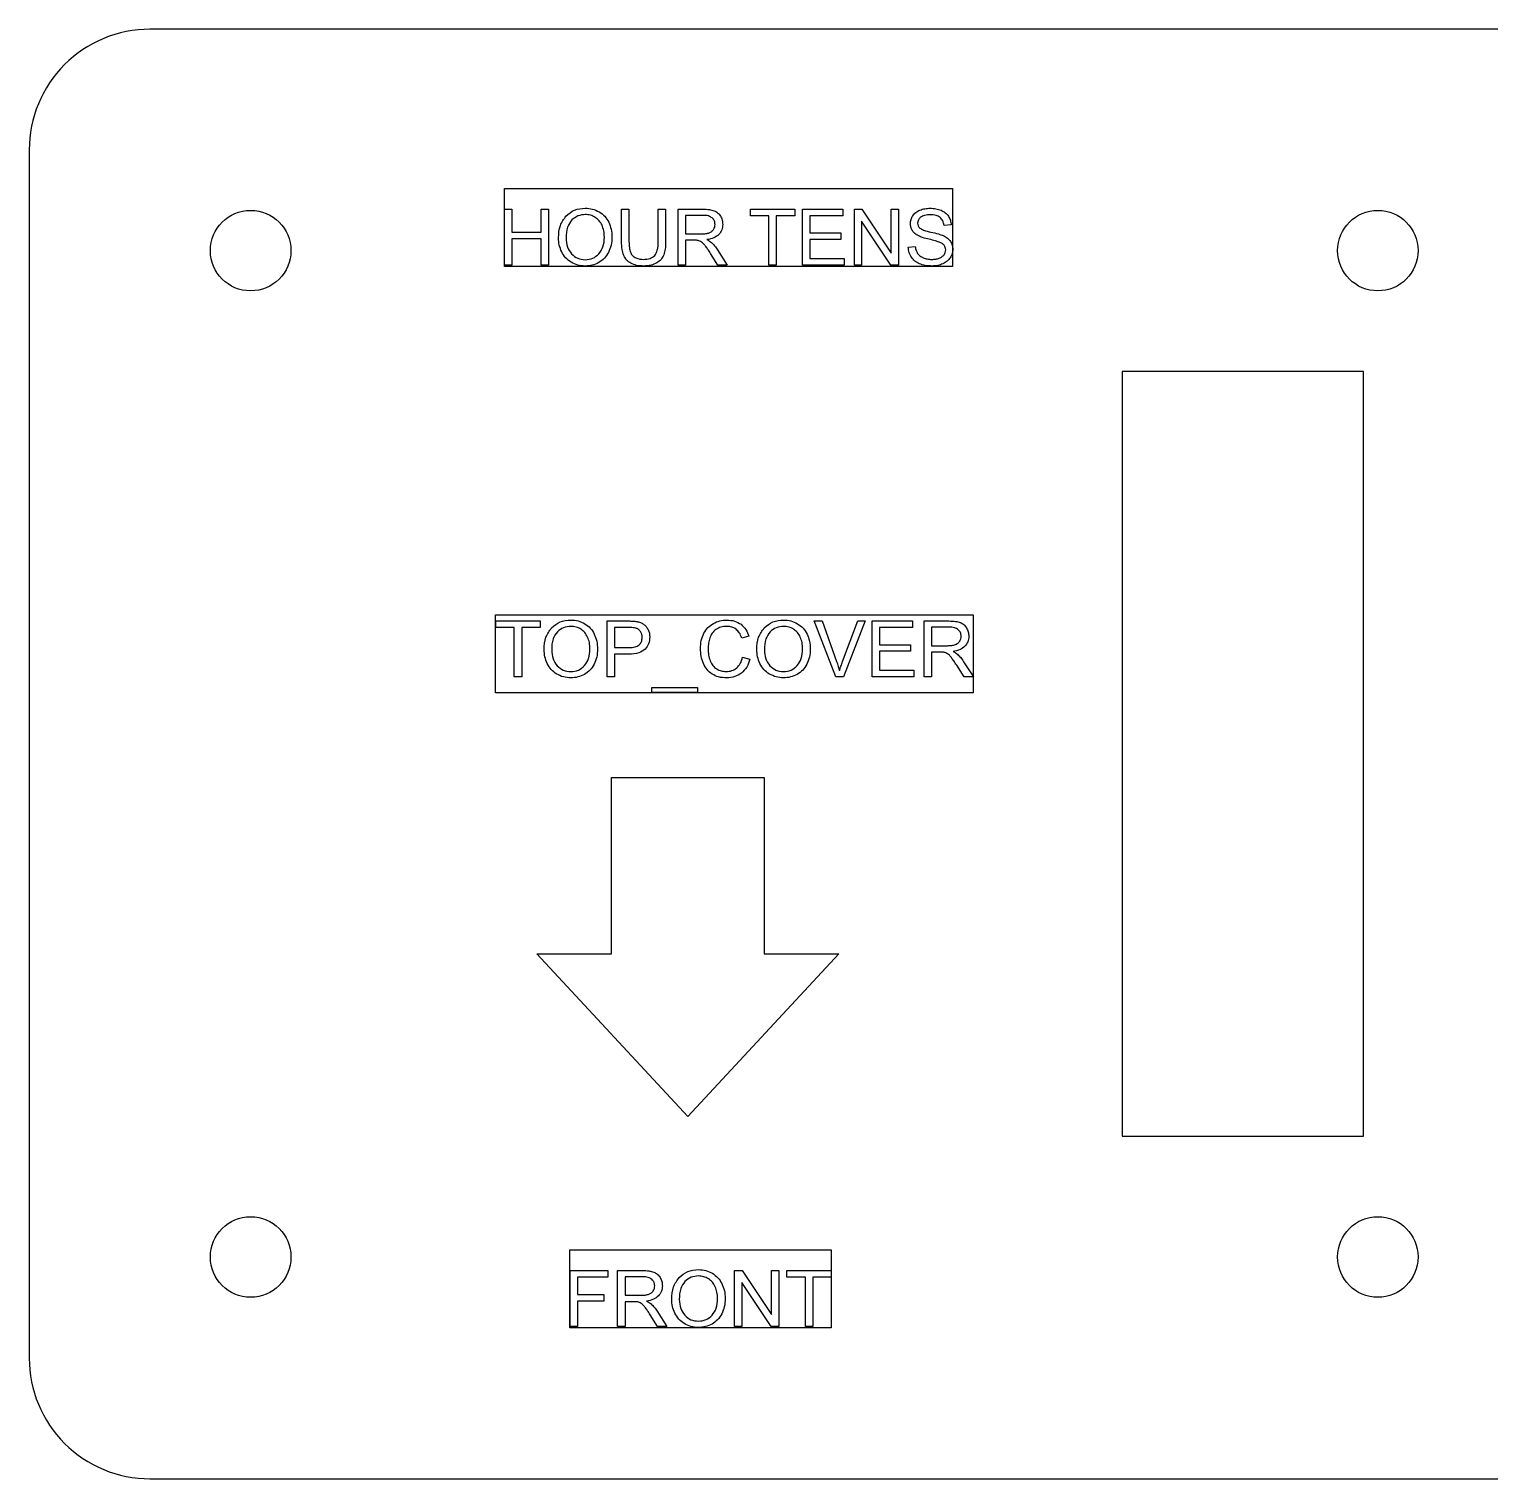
# Model space of a CAD drawing. Header units: millimetres. Extents: x 14 to 304, y 40 to 185.
# Drawn here: x 13.5 to 86.1, y 113.2 to 185.3 of the extents above; entities that cross this region are included whole.
import ezdxf

# ---------------------------------------------------------------- set-up
doc = ezdxf.new("R2010")
doc.units = ezdxf.units.MM
doc.layers.get('0').update_dxf_attribs({"linetype": 'CONTINUOUS'})

msp = doc.modelspace()

# ---------------------------------------------------------------- linework, layer by layer
for p, q in [((37.124, 173.54), (37.124, 176.317)), ((37.124, 176.317), (37.491, 176.317)), ((37.491, 176.317), (37.491, 175.177)), ((38.935, 175.177), (38.935, 176.317)), ((38.935, 176.317), (39.303, 176.317)), ((39.303, 176.317), (39.303, 173.54)), ((42.939, 174.713), (42.939, 176.317)), ((42.939, 176.317), (43.306, 176.317)), ((43.306, 176.317), (43.306, 174.714)), ((44.756, 176.317), (45.124, 176.317)), ((44.756, 174.714), (44.756, 176.317)), ((45.124, 176.317), (45.124, 174.713)), ((45.741, 173.54), (45.741, 176.317)), ((45.741, 176.317), (46.973, 176.317)), ((46.988, 176.01), (46.109, 176.01)), ((46.109, 176.01), (46.109, 175.092)), ((49.338, 175.99), (49.338, 176.317)), ((49.338, 176.317), (51.539, 176.317)), ((50.253, 175.99), (49.338, 175.99)), ((50.253, 173.54), (50.253, 175.99)), ((51.539, 175.99), (50.62, 175.99)), ((50.62, 175.99), (50.62, 173.54)), ((51.539, 176.317), (51.539, 175.99)), ((51.924, 173.54), (51.924, 176.317)), ((51.924, 176.317), (53.933, 176.317)), ((53.933, 175.99), (52.292, 175.99)), ((52.292, 175.99), (52.292, 175.139)), ((53.933, 176.317), (53.933, 175.99)), ((54.501, 173.54), (54.501, 176.317)), ((54.501, 176.317), (54.878, 176.317)), ((56.312, 173.54), (54.853, 175.722)), ((54.853, 175.722), (54.853, 173.54)), ((54.878, 176.317), (56.337, 174.137)), ((56.337, 174.137), (56.337, 176.317)), ((56.337, 176.317), (56.689, 176.317)), ((56.689, 176.317), (56.689, 173.54)), ((37.491, 175.177), (38.935, 175.177)), ((46.109, 175.092), (46.899, 175.092)), ((52.292, 175.139), (53.828, 175.139)), ((53.828, 175.139), (53.828, 174.813)), ((59.31, 175.535), (58.958, 175.508)), ((38.935, 174.849), (37.491, 174.849)), ((37.491, 174.849), (37.491, 173.54)), ((38.935, 173.54), (38.935, 174.849)), ((46.535, 174.773), (46.109, 174.773)), ((46.109, 174.773), (46.109, 173.54)), ((47.706, 174.296), (48.189, 173.54)), ((53.828, 174.813), (52.292, 174.813)), ((52.292, 174.813), (52.292, 173.867)), ((57.182, 174.432), (57.529, 174.462)), ((37.491, 173.54), (37.124, 173.54)), ((39.303, 173.54), (38.935, 173.54)), ((46.109, 173.54), (45.741, 173.54)), ((47.727, 173.54), (47.359, 174.118)), ((48.189, 173.54), (47.727, 173.54)), ((50.62, 173.54), (50.253, 173.54)), ((53.997, 173.54), (51.924, 173.54)), ((52.292, 173.867), (53.997, 173.867)), ((53.997, 173.867), (53.997, 173.54)), ((54.853, 173.54), (54.501, 173.54)), ((56.689, 173.54), (56.312, 173.54)), ((36.691, 155.529), (36.691, 155.857)), ((36.691, 155.857), (38.893, 155.857)), ((37.606, 155.529), (36.691, 155.529)), ((37.606, 153.079), (37.606, 155.529)), ((38.893, 155.529), (37.974, 155.529)), ((37.974, 155.529), (37.974, 153.079)), ((38.893, 155.857), (38.893, 155.529)), ((42.218, 153.079), (42.218, 155.857)), ((42.218, 155.857), (43.266, 155.857)), ((43.296, 155.529), (42.586, 155.529)), ((42.586, 155.529), (42.586, 154.536)), ((53.579, 153.079), (52.503, 155.857)), ((52.503, 155.857), (52.901, 155.857)), ((52.901, 155.857), (53.623, 153.839)), ((53.918, 153.839), (54.669, 155.857)), ((55.044, 155.857), (53.956, 153.079)), ((54.669, 155.857), (55.044, 155.857)), ((55.381, 153.079), (55.381, 155.857)), ((55.381, 155.857), (57.39, 155.857)), ((57.39, 155.529), (55.749, 155.529)), ((55.749, 155.529), (55.749, 154.678)), ((57.39, 155.857), (57.39, 155.529)), ((57.968, 153.079), (57.968, 155.857)), ((57.968, 155.857), (59.199, 155.857)), ((59.214, 155.55), (58.335, 155.55)), ((58.335, 155.55), (58.335, 154.631)), ((49.267, 155.095), (48.905, 155.01)), ((55.749, 154.678), (57.285, 154.678)), ((57.285, 154.678), (57.285, 154.353)), ((58.335, 154.631), (59.125, 154.631)), ((42.586, 154.536), (43.304, 154.536)), ((43.298, 154.209), (42.586, 154.209)), ((42.586, 154.209), (42.586, 153.079)), ((48.946, 154.053), (49.314, 153.96)), ((57.285, 154.353), (55.749, 154.353)), ((55.749, 154.353), (55.749, 153.407)), ((58.761, 154.313), (58.335, 154.313)), ((58.335, 154.313), (58.335, 153.079)), ((59.932, 153.835), (60.416, 153.079)), ((55.749, 153.407), (57.454, 153.407)), ((57.454, 153.407), (57.454, 153.079)), ((59.953, 153.079), (59.586, 153.657)), ((37.974, 153.079), (37.606, 153.079)), ((42.586, 153.079), (42.218, 153.079)), ((44.448, 152.308), (44.448, 152.554)), ((44.448, 152.554), (46.709, 152.554)), ((46.709, 152.554), (46.709, 152.308)), ((53.956, 153.079), (53.579, 153.079)), ((57.454, 153.079), (55.381, 153.079)), ((58.335, 153.079), (57.968, 153.079)), ((60.416, 153.079), (59.953, 153.079)), ((46.709, 152.308), (44.448, 152.308)), ((40.385, 120.805), (40.385, 123.583)), ((40.385, 123.583), (42.259, 123.583)), ((42.259, 123.583), (42.259, 123.255)), ((42.742, 120.805), (42.742, 123.583)), ((42.742, 123.583), (43.974, 123.583)), ((48.554, 120.805), (48.554, 123.583)), ((48.554, 123.583), (48.931, 123.583)), ((48.931, 123.583), (50.39, 121.402)), ((50.39, 121.402), (50.39, 123.583)), ((50.39, 123.583), (50.742, 123.583)), ((50.742, 123.583), (50.742, 120.805)), ((51.151, 123.255), (51.151, 123.583)), ((51.151, 123.583), (53.353, 123.583)), ((53.353, 123.583), (53.353, 123.255)), ((42.259, 123.255), (40.753, 123.255)), ((40.753, 123.255), (40.753, 122.395)), ((43.989, 123.276), (43.11, 123.276)), ((43.11, 123.276), (43.11, 122.357)), ((50.365, 120.805), (48.906, 122.988)), ((48.906, 122.988), (48.906, 120.805)), ((52.067, 123.255), (51.151, 123.255)), ((52.067, 120.805), (52.067, 123.255)), ((53.353, 123.255), (52.434, 123.255)), ((52.434, 123.255), (52.434, 120.805)), ((40.753, 122.395), (42.056, 122.395)), ((42.056, 122.067), (40.753, 122.067)), ((40.753, 122.067), (40.753, 120.805)), ((42.056, 122.395), (42.056, 122.067)), ((43.11, 122.357), (43.9, 122.357)), ((43.536, 122.038), (43.11, 122.038)), ((43.11, 122.038), (43.11, 120.805)), ((44.728, 120.805), (44.36, 121.383)), ((44.707, 121.561), (45.19, 120.805)), ((40.753, 120.805), (40.385, 120.805)), ((43.11, 120.805), (42.742, 120.805)), ((45.19, 120.805), (44.728, 120.805)), ((48.906, 120.805), (48.554, 120.805)), ((50.742, 120.805), (50.365, 120.805)), ((52.434, 120.805), (52.067, 120.805))]:
    msp.add_line(p, q)
msp.add_lwpolyline([(297.575, 113.239, 0.414214), (303.575, 119.239), (303.575, 179.259, 0.414214), (297.575, 185.259), (19.509, 185.259, 0.414214), (13.509, 179.259), (13.509, 119.239, 0.414214), (19.509, 113.239)], format="xyb", close=True)
for points in [[(59.383, 173.472), (37.114, 173.472), (37.114, 177.353), (59.383, 177.353)], [(79.8, 168.259), (73.8, 168.259), (67.8, 168.259), (67.8, 130.259), (73.8, 130.259), (79.8, 130.259)], [(60.406, 152.288), (36.681, 152.288), (36.681, 156.169), (60.406, 156.169)], [(42.432, 148.08), (50.015, 148.08), (50.015, 139.316), (53.723, 139.316), (46.223, 131.239), (38.723, 139.316), (42.432, 139.316)], [(53.343, 120.738), (40.375, 120.738), (40.375, 124.618), (53.343, 124.618)]]:
    msp.add_lwpolyline(points, close=True)
at = {"extrusion": (0, 0, -1)}
for centre, start, end in [((-24.509, 174.259), 0, 180), ((-80.509, 174.259), 0, 180), ((-24.509, 174.259), -180, 0), ((-80.509, 174.259), -180, 0), ((-24.509, 124.259), 0, 180), ((-80.509, 124.259), 0, 180), ((-24.509, 124.259), -180, 0), ((-80.509, 124.259), -180, 0)]:
    msp.add_arc(centre, 2, start, end, dxfattribs=at)
for points, knots in [([(40.174, 175.975), (40.309, 176.09), (40.586, 176.323), (40.948, 176.352), (41.133, 176.367)], [0, 0, 0, 0, 0.0516787, 0.1059071, 0.1059071, 0.1059071, 0.1059071]), ([(41.133, 176.367), (41.257, 176.36), (41.501, 176.346), (41.719, 176.237), (41.827, 176.183)], [0, 0, 0, 0, 0.03685731, 0.07241788, 0.07241788, 0.07241788, 0.07241788]), ([(57.756, 176.27), (57.836, 176.298), (58.001, 176.355), (58.176, 176.361), (58.266, 176.365)], [0, 0, 0, 0, 0.0252275, 0.05209625, 0.05209625, 0.05209625, 0.05209625]), ([(58.266, 176.365), (58.364, 176.362), (58.55, 176.355), (58.727, 176.294), (58.811, 176.265)], [0, 0, 0, 0, 0.02916777, 0.05565426, 0.05565426, 0.05565426, 0.05565426]), ([(39.803, 174.893), (39.814, 175.105), (39.834, 175.503), (40.066, 175.825), (40.174, 175.975)], [0, 0, 0, 0, 0.0623474, 0.1166681, 0.1166681, 0.1166681, 0.1166681]), ([(40.463, 175.782), (40.382, 175.667), (40.193, 175.401), (40.186, 175.073), (40.182, 174.887)], [0, 0, 0, 0, 0.04154689, 0.09574675, 0.09574675, 0.09574675, 0.09574675]), ([(41.135, 176.05), (41.01, 176.039), (40.759, 176.017), (40.562, 175.86), (40.463, 175.782)], [0, 0, 0, 0, 0.03692272, 0.07375746, 0.07375746, 0.07375746, 0.07375746]), ([(41.631, 175.911), (41.554, 175.952), (41.399, 176.034), (41.224, 176.045), (41.135, 176.05)], [0, 0, 0, 0, 0.02564776, 0.05200341, 0.05200341, 0.05200341, 0.05200341]), ([(41.966, 175.519), (41.924, 175.598), (41.841, 175.754), (41.7, 175.859), (41.631, 175.911)], [0, 0, 0, 0, 0.02652222, 0.05218163, 0.05218163, 0.05218163, 0.05218163]), ([(41.827, 176.183), (41.924, 176.115), (42.119, 175.979), (42.238, 175.774), (42.297, 175.67)], [0, 0, 0, 0, 0.03499655, 0.07035917, 0.07035917, 0.07035917, 0.07035917]), ([(42.297, 175.67), (42.345, 175.555), (42.442, 175.316), (42.454, 175.058), (42.459, 174.925)], [0, 0, 0, 0, 0.03712239, 0.07681259, 0.07681259, 0.07681259, 0.07681259]), ([(46.973, 176.317), (47.083, 176.317), (47.274, 176.315), (47.459, 176.264), (47.538, 176.243)], [0, 0, 0, 0, 0.03273891, 0.05717233, 0.05717233, 0.05717233, 0.05717233]), ([(47.44, 175.884), (47.38, 175.92), (47.242, 176.005), (47.08, 176.009), (46.988, 176.01)], [0, 0, 0, 0, 0.02076253, 0.04769065, 0.04769065, 0.04769065, 0.04769065]), ([(47.583, 175.56), (47.577, 175.622), (47.566, 175.746), (47.482, 175.838), (47.44, 175.884)], [0, 0, 0, 0, 0.01830605, 0.03630216, 0.03630216, 0.03630216, 0.03630216]), ([(47.538, 176.243), (47.599, 176.212), (47.724, 176.151), (47.805, 176.036), (47.846, 175.978)], [0, 0, 0, 0, 0.02023266, 0.04123023, 0.04123023, 0.04123023, 0.04123023]), ([(47.846, 175.978), (47.88, 175.913), (47.948, 175.782), (47.957, 175.634), (47.962, 175.56)], [0, 0, 0, 0, 0.02174545, 0.04386736, 0.04386736, 0.04386736, 0.04386736]), ([(57.288, 175.599), (57.293, 175.669), (57.304, 175.808), (57.373, 175.931), (57.408, 175.992)], [0, 0, 0, 0, 0.02056318, 0.04154138, 0.04154138, 0.04154138, 0.04154138]), ([(57.386, 175.254), (57.357, 175.307), (57.3, 175.415), (57.292, 175.537), (57.288, 175.599)], [0, 0, 0, 0, 0.01792826, 0.03630473, 0.03630473, 0.03630473, 0.03630473]), ([(57.408, 175.992), (57.453, 176.05), (57.548, 176.17), (57.685, 176.236), (57.756, 176.27)], [0, 0, 0, 0, 0.02177788, 0.04509243, 0.04509243, 0.04509243, 0.04509243]), ([(57.795, 175.919), (57.751, 175.877), (57.665, 175.796), (57.65, 175.68), (57.643, 175.624)], [0, 0, 0, 0, 0.01767748, 0.03411338, 0.03411338, 0.03411338, 0.03411338]), ([(57.643, 175.624), (57.647, 175.576), (57.655, 175.482), (57.719, 175.412), (57.751, 175.378)], [0, 0, 0, 0, 0.01390724, 0.02755977, 0.02755977, 0.02755977, 0.02755977]), ([(58.281, 176.041), (58.183, 176.039), (58.01, 176.037), (57.86, 175.954), (57.795, 175.919)], [0, 0, 0, 0, 0.02898629, 0.05078422, 0.05078422, 0.05078422, 0.05078422]), ([(58.765, 175.906), (58.699, 175.945), (58.551, 176.033), (58.377, 176.038), (58.281, 176.041)], [0, 0, 0, 0, 0.02266746, 0.05098224, 0.05098224, 0.05098224, 0.05098224]), ([(58.958, 175.508), (58.944, 175.589), (58.919, 175.741), (58.814, 175.854), (58.765, 175.906)], [0, 0, 0, 0, 0.0239412, 0.04508625, 0.04508625, 0.04508625, 0.04508625]), ([(58.811, 176.265), (58.884, 176.229), (59.027, 176.159), (59.126, 176.034), (59.174, 175.973)], [0, 0, 0, 0, 0.02421825, 0.04715601, 0.04715601, 0.04715601, 0.04715601]), ([(59.174, 175.973), (59.211, 175.905), (59.287, 175.769), (59.302, 175.614), (59.31, 175.535)], [0, 0, 0, 0, 0.0227998, 0.04628722, 0.04628722, 0.04628722, 0.04628722]), ([(39.962, 174.199), (39.916, 174.31), (39.823, 174.532), (39.81, 174.772), (39.803, 174.893)], [0, 0, 0, 0, 0.03577772, 0.07162162, 0.07162162, 0.07162162, 0.07162162]), ([(40.182, 174.887), (40.19, 174.732), (40.205, 174.442), (40.373, 174.206), (40.452, 174.096)], [0, 0, 0, 0, 0.04538797, 0.08515526, 0.08515526, 0.08515526, 0.08515526]), ([(41.812, 174.099), (41.89, 174.212), (42.061, 174.461), (42.074, 174.763), (42.081, 174.927)], [0, 0, 0, 0, 0.04061769, 0.08860042, 0.08860042, 0.08860042, 0.08860042]), ([(42.081, 174.927), (42.077, 175.034), (42.07, 175.237), (41.999, 175.428), (41.966, 175.519)], [0, 0, 0, 0, 0.03189071, 0.06065663, 0.06065663, 0.06065663, 0.06065663]), ([(42.459, 174.925), (42.453, 174.789), (42.441, 174.527), (42.339, 174.286), (42.289, 174.169)], [0, 0, 0, 0, 0.04025416, 0.07805839, 0.07805839, 0.07805839, 0.07805839]), ([(46.899, 175.092), (46.974, 175.092), (47.108, 175.094), (47.237, 175.128), (47.293, 175.144)], [0, 0, 0, 0, 0.02249118, 0.03989425, 0.03989425, 0.03989425, 0.03989425]), ([(47.771, 175.061), (47.693, 174.999), (47.519, 174.861), (47.3, 174.824), (47.179, 174.803)], [0, 0, 0, 0, 0.02945708, 0.06542069, 0.06542069, 0.06542069, 0.06542069]), ([(47.293, 175.144), (47.337, 175.163), (47.423, 175.201), (47.481, 175.275), (47.509, 175.31)], [0, 0, 0, 0, 0.01422243, 0.02766628, 0.02766628, 0.02766628, 0.02766628]), ([(47.509, 175.31), (47.531, 175.349), (47.574, 175.427), (47.58, 175.515), (47.583, 175.56)], [0, 0, 0, 0, 0.01318268, 0.02626946, 0.02626946, 0.02626946, 0.02626946]), ([(47.962, 175.56), (47.955, 175.465), (47.94, 175.28), (47.826, 175.133), (47.771, 175.061)], [0, 0, 0, 0, 0.02765485, 0.05442373, 0.05442373, 0.05442373, 0.05442373]), ([(57.682, 174.995), (57.621, 175.03), (57.505, 175.097), (57.424, 175.203), (57.386, 175.254)], [0, 0, 0, 0, 0.02092262, 0.03969467, 0.03969467, 0.03969467, 0.03969467]), ([(58.219, 174.821), (58.109, 174.848), (57.925, 174.892), (57.752, 174.965), (57.682, 174.995)], [0, 0, 0, 0, 0.03374597, 0.05644079, 0.05644079, 0.05644079, 0.05644079]), ([(57.751, 175.378), (57.813, 175.343), (57.986, 175.246), (58.181, 175.205), (58.305, 175.18)], [0, 0, 0, 0, 0.02151369, 0.05913408, 0.05913408, 0.05913408, 0.05913408]), ([(58.305, 175.18), (58.432, 175.151), (58.64, 175.105), (58.841, 175.031), (58.92, 175.002)], [0, 0, 0, 0, 0.03895329, 0.06404622, 0.06404622, 0.06404622, 0.06404622]), ([(58.92, 175.002), (58.994, 174.965), (59.132, 174.894), (59.232, 174.775), (59.278, 174.719)], [0, 0, 0, 0, 0.02459501, 0.04609262, 0.04609262, 0.04609262, 0.04609262]), ([(40.43, 173.682), (40.333, 173.751), (40.14, 173.889), (40.021, 174.096), (39.962, 174.199)], [0, 0, 0, 0, 0.0351963, 0.07049852, 0.07049852, 0.07049852, 0.07049852]), ([(42.289, 174.169), (42.227, 174.065), (42.104, 173.859), (41.904, 173.728), (41.806, 173.664)], [0, 0, 0, 0, 0.03581907, 0.0707088, 0.0707088, 0.0707088, 0.0707088]), ([(43.045, 174.016), (43.014, 174.116), (42.944, 174.342), (42.941, 174.58), (42.939, 174.713)], [0, 0, 0, 0, 0.03118367, 0.07075571, 0.07075571, 0.07075571, 0.07075571]), ([(43.306, 174.714), (43.307, 174.609), (43.307, 174.428), (43.354, 174.254), (43.374, 174.181)], [0, 0, 0, 0, 0.03147503, 0.05395708, 0.05395708, 0.05395708, 0.05395708]), ([(43.374, 174.181), (43.4, 174.127), (43.454, 174.018), (43.554, 173.951), (43.605, 173.917)], [0, 0, 0, 0, 0.01772232, 0.03566249, 0.03566249, 0.03566249, 0.03566249]), ([(44.584, 174.008), (44.633, 174.095), (44.757, 174.312), (44.756, 174.564), (44.756, 174.714)], [0, 0, 0, 0, 0.02980996, 0.07383888, 0.07383888, 0.07383888, 0.07383888]), ([(45.124, 174.713), (45.122, 174.586), (45.119, 174.36), (45.056, 174.143), (45.029, 174.047)], [0, 0, 0, 0, 0.03763913, 0.06744172, 0.06744172, 0.06744172, 0.06744172]), ([(46.74, 174.76), (46.712, 174.764), (46.645, 174.773), (46.576, 174.773), (46.535, 174.773)], [0, 0, 0, 0, 0.00830218, 0.0205282, 0.0205282, 0.0205282, 0.0205282]), ([(46.908, 174.686), (46.88, 174.702), (46.828, 174.734), (46.769, 174.751), (46.74, 174.76)], [0, 0, 0, 0, 0.00945327, 0.018389, 0.018389, 0.018389, 0.018389]), ([(47.094, 174.5), (47.063, 174.54), (47.008, 174.609), (46.938, 174.663), (46.908, 174.686)], [0, 0, 0, 0, 0.0149885, 0.02640915, 0.02640915, 0.02640915, 0.02640915]), ([(47.359, 174.118), (47.311, 174.192), (47.227, 174.322), (47.134, 174.447), (47.094, 174.5)], [0, 0, 0, 0, 0.02651267, 0.04658016, 0.04658016, 0.04658016, 0.04658016]), ([(47.179, 174.803), (47.223, 174.782), (47.302, 174.743), (47.371, 174.689), (47.401, 174.665)], [0, 0, 0, 0, 0.01460429, 0.02619151, 0.02619151, 0.02619151, 0.02619151]), ([(47.401, 174.665), (47.455, 174.611), (47.569, 174.498), (47.659, 174.365), (47.706, 174.296)], [0, 0, 0, 0, 0.02285398, 0.04800966, 0.04800966, 0.04800966, 0.04800966]), ([(57.335, 173.933), (57.292, 174.009), (57.206, 174.165), (57.19, 174.342), (57.182, 174.432)], [0, 0, 0, 0, 0.02599043, 0.05272998, 0.05272998, 0.05272998, 0.05272998]), ([(57.529, 174.462), (57.539, 174.398), (57.557, 174.277), (57.616, 174.17), (57.644, 174.12)], [0, 0, 0, 0, 0.01940918, 0.03632659, 0.03632659, 0.03632659, 0.03632659]), ([(58.713, 174.686), (58.653, 174.705), (58.491, 174.757), (58.324, 174.797), (58.219, 174.821)], [0, 0, 0, 0, 0.01879617, 0.05129297, 0.05129297, 0.05129297, 0.05129297]), ([(58.963, 174.522), (58.931, 174.554), (58.86, 174.626), (58.765, 174.665), (58.713, 174.686)], [0, 0, 0, 0, 0.01346962, 0.03017391, 0.03017391, 0.03017391, 0.03017391]), ([(58.96, 174.056), (58.983, 174.093), (59.029, 174.166), (59.036, 174.251), (59.039, 174.294)], [0, 0, 0, 0, 0.01282842, 0.02537074, 0.02537074, 0.02537074, 0.02537074]), ([(59.039, 174.294), (59.036, 174.336), (59.03, 174.418), (58.985, 174.488), (58.963, 174.522)], [0, 0, 0, 0, 0.0123909, 0.0244076, 0.0244076, 0.0244076, 0.0244076]), ([(59.393, 174.324), (59.388, 174.251), (59.376, 174.102), (59.303, 173.972), (59.266, 173.906)], [0, 0, 0, 0, 0.02176241, 0.04413988, 0.04413988, 0.04413988, 0.04413988]), ([(59.278, 174.719), (59.312, 174.659), (59.38, 174.536), (59.389, 174.396), (59.393, 174.324)], [0, 0, 0, 0, 0.02038561, 0.04163899, 0.04163899, 0.04163899, 0.04163899]), ([(41.131, 173.492), (41.005, 173.499), (40.758, 173.514), (40.538, 173.627), (40.43, 173.682)], [0, 0, 0, 0, 0.03743908, 0.07334103, 0.07334103, 0.07334103, 0.07334103]), ([(40.452, 174.096), (40.548, 174.012), (40.742, 173.842), (41, 173.818), (41.129, 173.807)], [0, 0, 0, 0, 0.03736278, 0.07535979, 0.07535979, 0.07535979, 0.07535979]), ([(41.129, 173.807), (41.261, 173.818), (41.521, 173.841), (41.716, 174.014), (41.812, 174.099)], [0, 0, 0, 0, 0.03852209, 0.07604739, 0.07604739, 0.07604739, 0.07604739]), ([(41.806, 173.664), (41.699, 173.614), (41.485, 173.513), (41.25, 173.499), (41.131, 173.492)], [0, 0, 0, 0, 0.03494841, 0.07016945, 0.07016945, 0.07016945, 0.07016945]), ([(43.399, 173.627), (43.323, 173.676), (43.17, 173.775), (43.087, 173.936), (43.045, 174.016)], [0, 0, 0, 0, 0.02689513, 0.0534626, 0.0534626, 0.0534626, 0.0534626]), ([(44.038, 173.492), (43.918, 173.496), (43.697, 173.502), (43.493, 173.588), (43.399, 173.627)], [0, 0, 0, 0, 0.03563931, 0.06575454, 0.06575454, 0.06575454, 0.06575454]), ([(43.605, 173.917), (43.665, 173.89), (43.792, 173.832), (43.932, 173.827), (44.006, 173.824)], [0, 0, 0, 0, 0.01949959, 0.04148378, 0.04148378, 0.04148378, 0.04148378]), ([(44.006, 173.824), (44.126, 173.827), (44.338, 173.831), (44.509, 173.954), (44.584, 174.008)], [0, 0, 0, 0, 0.03502504, 0.061899, 0.061899, 0.061899, 0.061899]), ([(44.687, 173.647), (44.593, 173.602), (44.389, 173.504), (44.161, 173.496), (44.038, 173.492)], [0, 0, 0, 0, 0.03084493, 0.06735884, 0.06735884, 0.06735884, 0.06735884]), ([(45.029, 174.047), (44.99, 173.969), (44.91, 173.806), (44.762, 173.701), (44.687, 173.647)], [0, 0, 0, 0, 0.02598857, 0.05341307, 0.05341307, 0.05341307, 0.05341307]), ([(57.734, 173.602), (57.654, 173.643), (57.496, 173.723), (57.388, 173.864), (57.335, 173.933)], [0, 0, 0, 0, 0.02657744, 0.05246041, 0.05246041, 0.05246041, 0.05246041]), ([(57.644, 174.12), (57.68, 174.077), (57.757, 173.985), (57.865, 173.932), (57.923, 173.904)], [0, 0, 0, 0, 0.01666936, 0.03568584, 0.03568584, 0.03568584, 0.03568584]), ([(58.366, 173.492), (58.25, 173.495), (58.033, 173.501), (57.829, 173.57), (57.734, 173.602)], [0, 0, 0, 0, 0.03476003, 0.06446699, 0.06446699, 0.06446699, 0.06446699]), ([(57.923, 173.904), (57.989, 173.88), (58.127, 173.831), (58.274, 173.825), (58.349, 173.822)], [0, 0, 0, 0, 0.02106002, 0.04365493, 0.04365493, 0.04365493, 0.04365493]), ([(58.349, 173.822), (58.416, 173.824), (58.543, 173.828), (58.663, 173.866), (58.721, 173.885)], [0, 0, 0, 0, 0.01986251, 0.0378229, 0.0378229, 0.0378229, 0.0378229]), ([(58.902, 173.601), (58.818, 173.569), (58.646, 173.504), (58.462, 173.496), (58.366, 173.492)], [0, 0, 0, 0, 0.02656011, 0.0549475, 0.0549475, 0.0549475, 0.0549475]), ([(58.721, 173.885), (58.77, 173.906), (58.862, 173.946), (58.929, 174.021), (58.96, 174.056)], [0, 0, 0, 0, 0.01588167, 0.02978315, 0.02978315, 0.02978315, 0.02978315]), ([(59.266, 173.906), (59.218, 173.844), (59.119, 173.716), (58.976, 173.64), (58.902, 173.601)], [0, 0, 0, 0, 0.0233042, 0.04804891, 0.04804891, 0.04804891, 0.04804891]), ([(39.088, 154.432), (39.098, 154.645), (39.119, 155.043), (39.351, 155.365), (39.459, 155.515)], [0, 0, 0, 0, 0.0623474, 0.1166681, 0.1166681, 0.1166681, 0.1166681]), ([(39.459, 155.515), (39.594, 155.629), (39.871, 155.863), (40.233, 155.892), (40.418, 155.906)], [0, 0, 0, 0, 0.0516787, 0.1059071, 0.1059071, 0.1059071, 0.1059071]), ([(39.748, 155.322), (39.666, 155.206), (39.478, 154.94), (39.471, 154.612), (39.467, 154.426)], [0, 0, 0, 0, 0.04154691, 0.09574677, 0.09574677, 0.09574677, 0.09574677]), ([(40.42, 155.59), (40.294, 155.579), (40.044, 155.557), (39.846, 155.4), (39.748, 155.322)], [0, 0, 0, 0, 0.03692275, 0.07375747, 0.07375747, 0.07375747, 0.07375747]), ([(40.418, 155.906), (40.542, 155.899), (40.786, 155.885), (41.004, 155.776), (41.111, 155.723)], [0, 0, 0, 0, 0.03685728, 0.07241788, 0.07241788, 0.07241788, 0.07241788]), ([(40.915, 155.451), (40.839, 155.491), (40.684, 155.574), (40.509, 155.584), (40.42, 155.59)], [0, 0, 0, 0, 0.02564782, 0.0520034, 0.0520034, 0.0520034, 0.0520034]), ([(41.251, 155.058), (41.209, 155.138), (41.126, 155.293), (40.985, 155.399), (40.915, 155.451)], [0, 0, 0, 0, 0.02652221, 0.05218161, 0.05218161, 0.05218161, 0.05218161]), ([(41.111, 155.723), (41.208, 155.655), (41.403, 155.519), (41.522, 155.313), (41.582, 155.21)], [0, 0, 0, 0, 0.0349966, 0.07035918, 0.07035918, 0.07035918, 0.07035918]), ([(43.266, 155.857), (43.347, 155.857), (43.489, 155.856), (43.629, 155.838), (43.688, 155.831)], [0, 0, 0, 0, 0.02440472, 0.0423737, 0.0423737, 0.0423737, 0.0423737]), ([(43.639, 155.505), (43.595, 155.512), (43.482, 155.53), (43.367, 155.53), (43.296, 155.529)], [0, 0, 0, 0, 0.01334475, 0.03443347, 0.03443347, 0.03443347, 0.03443347]), ([(43.871, 155.341), (43.84, 155.379), (43.777, 155.454), (43.685, 155.488), (43.639, 155.505)], [0, 0, 0, 0, 0.01450384, 0.02886119, 0.02886119, 0.02886119, 0.02886119]), ([(43.688, 155.831), (43.752, 155.818), (43.874, 155.793), (43.981, 155.73), (44.031, 155.701)], [0, 0, 0, 0, 0.01944652, 0.03689389, 0.03689389, 0.03689389, 0.03689389]), ([(43.959, 155.042), (43.956, 155.097), (43.95, 155.204), (43.897, 155.296), (43.871, 155.341)], [0, 0, 0, 0, 0.01632618, 0.03150626, 0.03150626, 0.03150626, 0.03150626]), ([(44.031, 155.701), (44.076, 155.665), (44.167, 155.59), (44.224, 155.486), (44.254, 155.433)], [0, 0, 0, 0, 0.0169634, 0.03514359, 0.03514359, 0.03514359, 0.03514359]), ([(44.254, 155.433), (44.278, 155.373), (44.329, 155.252), (44.335, 155.121), (44.338, 155.054)], [0, 0, 0, 0, 0.0191686, 0.03908121, 0.03908121, 0.03908121, 0.03908121]), ([(47.024, 155.246), (47.085, 155.347), (47.204, 155.547), (47.399, 155.674), (47.496, 155.737)], [0, 0, 0, 0, 0.03480261, 0.06887231, 0.06887231, 0.06887231, 0.06887231]), ([(47.627, 155.436), (47.56, 155.38), (47.426, 155.268), (47.359, 155.106), (47.324, 155.024)], [0, 0, 0, 0, 0.02565887, 0.05177019, 0.05177019, 0.05177019, 0.05177019]), ([(47.496, 155.737), (47.601, 155.786), (47.815, 155.885), (48.05, 155.898), (48.17, 155.904)], [0, 0, 0, 0, 0.03451368, 0.06998198, 0.06998198, 0.06998198, 0.06998198]), ([(48.162, 155.59), (48.062, 155.585), (47.871, 155.575), (47.705, 155.481), (47.627, 155.436)], [0, 0, 0, 0, 0.02964246, 0.05638204, 0.05638204, 0.05638204, 0.05638204]), ([(48.624, 155.452), (48.557, 155.492), (48.415, 155.577), (48.249, 155.585), (48.162, 155.59)], [0, 0, 0, 0, 0.02319712, 0.04891581, 0.04891581, 0.04891581, 0.04891581]), ([(48.17, 155.904), (48.301, 155.897), (48.552, 155.883), (48.768, 155.754), (48.871, 155.692)], [0, 0, 0, 0, 0.03873484, 0.07424024, 0.07424024, 0.07424024, 0.07424024]), ([(48.905, 155.01), (48.872, 155.102), (48.812, 155.271), (48.683, 155.395), (48.624, 155.452)], [0, 0, 0, 0, 0.02874824, 0.05293042, 0.05293042, 0.05293042, 0.05293042]), ([(48.871, 155.692), (48.959, 155.612), (49.141, 155.447), (49.224, 155.215), (49.267, 155.095)], [0, 0, 0, 0, 0.03511792, 0.07262031, 0.07262031, 0.07262031, 0.07262031]), ([(49.655, 154.432), (49.666, 154.645), (49.686, 155.043), (49.918, 155.365), (50.026, 155.515)], [0, 0, 0, 0, 0.0623474, 0.1166681, 0.1166681, 0.1166681, 0.1166681]), ([(50.026, 155.515), (50.161, 155.629), (50.438, 155.863), (50.8, 155.892), (50.985, 155.906)], [0, 0, 0, 0, 0.0516787, 0.1059071, 0.1059071, 0.1059071, 0.1059071]), ([(50.315, 155.322), (50.234, 155.206), (50.045, 154.94), (50.038, 154.612), (50.034, 154.426)], [0, 0, 0, 0, 0.04154683, 0.0957467, 0.0957467, 0.0957467, 0.0957467]), ([(50.987, 155.59), (50.862, 155.579), (50.611, 155.557), (50.414, 155.4), (50.315, 155.322)], [0, 0, 0, 0, 0.03692263, 0.07375745, 0.07375745, 0.07375745, 0.07375745]), ([(50.985, 155.906), (51.109, 155.899), (51.353, 155.885), (51.571, 155.776), (51.679, 155.723)], [0, 0, 0, 0, 0.03685725, 0.07241788, 0.07241788, 0.07241788, 0.07241788]), ([(51.483, 155.451), (51.406, 155.491), (51.251, 155.574), (51.076, 155.584), (50.987, 155.59)], [0, 0, 0, 0, 0.02564776, 0.05200347, 0.05200347, 0.05200347, 0.05200347]), ([(51.818, 155.058), (51.776, 155.138), (51.693, 155.293), (51.552, 155.399), (51.483, 155.451)], [0, 0, 0, 0, 0.02652219, 0.05218164, 0.05218164, 0.05218164, 0.05218164]), ([(51.679, 155.723), (51.776, 155.655), (51.971, 155.519), (52.09, 155.313), (52.15, 155.21)], [0, 0, 0, 0, 0.0349966, 0.07035915, 0.07035915, 0.07035915, 0.07035915]), ([(59.199, 155.857), (59.309, 155.856), (59.501, 155.855), (59.685, 155.804), (59.764, 155.782)], [0, 0, 0, 0, 0.03273903, 0.05717245, 0.05717245, 0.05717245, 0.05717245]), ([(59.666, 155.423), (59.606, 155.46), (59.469, 155.545), (59.306, 155.548), (59.214, 155.55)], [0, 0, 0, 0, 0.02076263, 0.04769087, 0.04769087, 0.04769087, 0.04769087]), ([(59.809, 155.099), (59.804, 155.162), (59.792, 155.286), (59.708, 155.378), (59.666, 155.423)], [0, 0, 0, 0, 0.01830601, 0.03630212, 0.03630212, 0.03630212, 0.03630212]), ([(59.764, 155.782), (59.825, 155.752), (59.951, 155.69), (60.032, 155.576), (60.073, 155.518)], [0, 0, 0, 0, 0.02023266, 0.04123023, 0.04123023, 0.04123023, 0.04123023]), ([(60.073, 155.518), (60.106, 155.453), (60.174, 155.321), (60.184, 155.174), (60.188, 155.099)], [0, 0, 0, 0, 0.0217454, 0.04386732, 0.04386732, 0.04386732, 0.04386732]), ([(41.365, 154.466), (41.362, 154.573), (41.355, 154.777), (41.284, 154.968), (41.251, 155.058)], [0, 0, 0, 0, 0.03189071, 0.06065662, 0.06065662, 0.06065662, 0.06065662]), ([(41.582, 155.21), (41.629, 155.095), (41.727, 154.856), (41.738, 154.598), (41.744, 154.464)], [0, 0, 0, 0, 0.03712239, 0.07681259, 0.07681259, 0.07681259, 0.07681259]), ([(43.304, 154.536), (43.408, 154.538), (43.589, 154.54), (43.744, 154.631), (43.81, 154.669)], [0, 0, 0, 0, 0.03063901, 0.0530949, 0.0530949, 0.0530949, 0.0530949]), ([(43.81, 154.669), (43.853, 154.72), (43.945, 154.827), (43.954, 154.968), (43.959, 155.042)], [0, 0, 0, 0, 0.01951614, 0.04120536, 0.04120536, 0.04120536, 0.04120536]), ([(44.338, 155.054), (44.329, 154.941), (44.312, 154.719), (44.179, 154.541), (44.113, 154.454)], [0, 0, 0, 0, 0.03319128, 0.06527207, 0.06527207, 0.06527207, 0.06527207]), ([(46.858, 154.489), (46.864, 154.626), (46.874, 154.889), (46.976, 155.131), (47.024, 155.246)], [0, 0, 0, 0, 0.04083082, 0.07804718, 0.07804718, 0.07804718, 0.07804718]), ([(47.324, 155.024), (47.299, 154.937), (47.248, 154.763), (47.241, 154.582), (47.237, 154.491)], [0, 0, 0, 0, 0.02706797, 0.05422757, 0.05422757, 0.05422757, 0.05422757]), ([(51.933, 154.466), (51.929, 154.573), (51.922, 154.777), (51.851, 154.968), (51.818, 155.058)], [0, 0, 0, 0, 0.03189071, 0.06065661, 0.06065661, 0.06065661, 0.06065661]), ([(52.15, 155.21), (52.197, 155.095), (52.295, 154.856), (52.306, 154.598), (52.312, 154.464)], [0, 0, 0, 0, 0.03712241, 0.07681261, 0.07681261, 0.07681261, 0.07681261]), ([(59.125, 154.631), (59.201, 154.632), (59.334, 154.633), (59.463, 154.668), (59.519, 154.683)], [0, 0, 0, 0, 0.02249107, 0.03989402, 0.03989402, 0.03989402, 0.03989402]), ([(59.997, 154.601), (59.919, 154.539), (59.745, 154.401), (59.526, 154.364), (59.406, 154.343)], [0, 0, 0, 0, 0.02945708, 0.0654208, 0.0654208, 0.0654208, 0.0654208]), ([(59.519, 154.683), (59.564, 154.703), (59.649, 154.74), (59.707, 154.814), (59.735, 154.85)], [0, 0, 0, 0, 0.01422253, 0.02766647, 0.02766647, 0.02766647, 0.02766647]), ([(59.735, 154.85), (59.757, 154.889), (59.8, 154.967), (59.806, 155.055), (59.809, 155.099)], [0, 0, 0, 0, 0.01318263, 0.0262694, 0.0262694, 0.0262694, 0.0262694]), ([(60.188, 155.099), (60.181, 155.005), (60.166, 154.82), (60.053, 154.673), (59.997, 154.601)], [0, 0, 0, 0, 0.02765483, 0.05442364, 0.05442364, 0.05442364, 0.05442364]), ([(39.247, 153.739), (39.2, 153.85), (39.108, 154.072), (39.094, 154.312), (39.088, 154.432)], [0, 0, 0, 0, 0.03577771, 0.07162161, 0.07162161, 0.07162161, 0.07162161]), ([(39.467, 154.426), (39.475, 154.272), (39.49, 153.981), (39.658, 153.746), (39.737, 153.635)], [0, 0, 0, 0, 0.04538797, 0.08515527, 0.08515527, 0.08515527, 0.08515527]), ([(41.097, 153.638), (41.175, 153.752), (41.345, 154), (41.358, 154.303), (41.365, 154.466)], [0, 0, 0, 0, 0.04061767, 0.0886004, 0.0886004, 0.0886004, 0.0886004]), ([(41.744, 154.464), (41.738, 154.329), (41.726, 154.067), (41.623, 153.825), (41.574, 153.708)], [0, 0, 0, 0, 0.04025416, 0.0780584, 0.0780584, 0.0780584, 0.0780584]), ([(44.113, 154.454), (44.011, 154.383), (43.768, 154.214), (43.47, 154.211), (43.298, 154.209)], [0, 0, 0, 0, 0.03660571, 0.08681528, 0.08681528, 0.08681528, 0.08681528]), ([(47.005, 153.744), (46.962, 153.863), (46.875, 154.104), (46.864, 154.359), (46.858, 154.489)], [0, 0, 0, 0, 0.037603, 0.0762895, 0.0762895, 0.0762895, 0.0762895]), ([(47.237, 154.491), (47.241, 154.379), (47.247, 154.168), (47.31, 153.967), (47.341, 153.872)], [0, 0, 0, 0, 0.03328306, 0.06299296, 0.06299296, 0.06299296, 0.06299296]), ([(47.341, 153.872), (47.379, 153.79), (47.452, 153.631), (47.593, 153.528), (47.662, 153.477)], [0, 0, 0, 0, 0.02659569, 0.05164649, 0.05164649, 0.05164649, 0.05164649]), ([(48.656, 153.525), (48.723, 153.595), (48.865, 153.745), (48.918, 153.946), (48.946, 154.053)], [0, 0, 0, 0, 0.02849028, 0.06115475, 0.06115475, 0.06115475, 0.06115475]), ([(49.314, 153.96), (49.271, 153.821), (49.189, 153.556), (48.991, 153.362), (48.898, 153.27)], [0, 0, 0, 0, 0.04306333, 0.081741, 0.081741, 0.081741, 0.081741]), ([(49.814, 153.739), (49.768, 153.85), (49.675, 154.072), (49.662, 154.312), (49.655, 154.432)], [0, 0, 0, 0, 0.03577771, 0.07162161, 0.07162161, 0.07162161, 0.07162161]), ([(50.034, 154.426), (50.042, 154.272), (50.057, 153.981), (50.225, 153.746), (50.304, 153.635)], [0, 0, 0, 0, 0.04538799, 0.08515519, 0.08515519, 0.08515519, 0.08515519]), ([(51.664, 153.638), (51.743, 153.752), (51.913, 154), (51.926, 154.303), (51.933, 154.466)], [0, 0, 0, 0, 0.04061766, 0.08860039, 0.08860039, 0.08860039, 0.08860039]), ([(52.312, 154.464), (52.305, 154.329), (52.293, 154.067), (52.191, 153.825), (52.141, 153.708)], [0, 0, 0, 0, 0.04025415, 0.07805841, 0.07805841, 0.07805841, 0.07805841]), ([(53.623, 153.839), (53.65, 153.761), (53.703, 153.611), (53.747, 153.458), (53.769, 153.384)], [0, 0, 0, 0, 0.02482202, 0.04776681, 0.04776681, 0.04776681, 0.04776681]), ([(53.769, 153.384), (53.791, 153.46), (53.836, 153.614), (53.891, 153.764), (53.918, 153.839)], [0, 0, 0, 0, 0.02378005, 0.04788583, 0.04788583, 0.04788583, 0.04788583]), ([(58.966, 154.3), (58.939, 154.303), (58.871, 154.313), (58.802, 154.313), (58.761, 154.313)], [0, 0, 0, 0, 0.00830242, 0.02052825, 0.02052825, 0.02052825, 0.02052825]), ([(59.134, 154.226), (59.107, 154.242), (59.054, 154.273), (58.995, 154.291), (58.966, 154.3)], [0, 0, 0, 0, 0.00945327, 0.01838889, 0.01838889, 0.01838889, 0.01838889]), ([(59.32, 154.04), (59.289, 154.079), (59.234, 154.148), (59.164, 154.202), (59.134, 154.226)], [0, 0, 0, 0, 0.0149885, 0.02640915, 0.02640915, 0.02640915, 0.02640915]), ([(59.586, 153.657), (59.538, 153.731), (59.453, 153.862), (59.36, 153.986), (59.32, 154.04)], [0, 0, 0, 0, 0.0265128, 0.04658015, 0.04658015, 0.04658015, 0.04658015]), ([(59.406, 154.343), (59.45, 154.321), (59.528, 154.283), (59.597, 154.229), (59.627, 154.205)], [0, 0, 0, 0, 0.01460418, 0.02619159, 0.02619159, 0.02619159, 0.02619159]), ([(59.627, 154.205), (59.681, 154.151), (59.795, 154.037), (59.885, 153.905), (59.932, 153.835)], [0, 0, 0, 0, 0.02285382, 0.04800964, 0.04800964, 0.04800964, 0.04800964]), ([(39.715, 153.221), (39.618, 153.29), (39.424, 153.429), (39.306, 153.635), (39.247, 153.739)], [0, 0, 0, 0, 0.0351963, 0.07049854, 0.07049854, 0.07049854, 0.07049854]), ([(40.416, 153.032), (40.29, 153.039), (40.043, 153.053), (39.823, 153.166), (39.715, 153.221)], [0, 0, 0, 0, 0.03743911, 0.07334104, 0.07334104, 0.07334104, 0.07334104]), ([(39.737, 153.635), (39.833, 153.551), (40.027, 153.381), (40.284, 153.358), (40.414, 153.346)], [0, 0, 0, 0, 0.03736278, 0.07535979, 0.07535979, 0.07535979, 0.07535979]), ([(40.414, 153.346), (40.546, 153.358), (40.805, 153.381), (41.001, 153.553), (41.097, 153.638)], [0, 0, 0, 0, 0.03852212, 0.07604739, 0.07604739, 0.07604739, 0.07604739]), ([(41.091, 153.203), (40.984, 153.153), (40.77, 153.053), (40.534, 153.039), (40.416, 153.032)], [0, 0, 0, 0, 0.03494835, 0.07016943, 0.07016943, 0.07016943, 0.07016943]), ([(41.574, 153.708), (41.512, 153.604), (41.389, 153.399), (41.189, 153.268), (41.091, 153.203)], [0, 0, 0, 0, 0.03581909, 0.07070879, 0.07070879, 0.07070879, 0.07070879]), ([(47.433, 153.215), (47.345, 153.284), (47.161, 153.428), (47.058, 153.637), (47.005, 153.744)], [0, 0, 0, 0, 0.03338797, 0.0688944, 0.0688944, 0.0688944, 0.0688944]), ([(48.164, 153.032), (48.025, 153.037), (47.768, 153.046), (47.539, 153.161), (47.433, 153.215)], [0, 0, 0, 0, 0.04097043, 0.07608885, 0.07608885, 0.07608885, 0.07608885]), ([(47.662, 153.477), (47.736, 153.439), (47.884, 153.363), (48.05, 153.352), (48.134, 153.346)], [0, 0, 0, 0, 0.02471841, 0.04942592, 0.04942592, 0.04942592, 0.04942592]), ([(48.134, 153.346), (48.231, 153.353), (48.422, 153.366), (48.58, 153.473), (48.656, 153.525)], [0, 0, 0, 0, 0.02886244, 0.05613739, 0.05613739, 0.05613739, 0.05613739]), ([(48.898, 153.27), (48.79, 153.2), (48.567, 153.057), (48.301, 153.04), (48.164, 153.032)], [0, 0, 0, 0, 0.03783901, 0.07832928, 0.07832928, 0.07832928, 0.07832928]), ([(50.282, 153.221), (50.185, 153.29), (49.992, 153.429), (49.873, 153.635), (49.814, 153.739)], [0, 0, 0, 0, 0.03519632, 0.07049853, 0.07049853, 0.07049853, 0.07049853]), ([(50.983, 153.032), (50.857, 153.039), (50.61, 153.053), (50.39, 153.166), (50.282, 153.221)], [0, 0, 0, 0, 0.03743911, 0.07334104, 0.07334104, 0.07334104, 0.07334104]), ([(50.304, 153.635), (50.4, 153.551), (50.595, 153.381), (50.852, 153.358), (50.981, 153.346)], [0, 0, 0, 0, 0.03736278, 0.07535985, 0.07535985, 0.07535985, 0.07535985]), ([(50.981, 153.346), (51.113, 153.358), (51.373, 153.381), (51.568, 153.553), (51.664, 153.638)], [0, 0, 0, 0, 0.03852215, 0.0760474, 0.0760474, 0.0760474, 0.0760474]), ([(51.658, 153.203), (51.551, 153.153), (51.338, 153.053), (51.102, 153.039), (50.983, 153.032)], [0, 0, 0, 0, 0.03494833, 0.07016952, 0.07016952, 0.07016952, 0.07016952]), ([(52.141, 153.708), (52.079, 153.604), (51.956, 153.399), (51.757, 153.268), (51.658, 153.203)], [0, 0, 0, 0, 0.03581911, 0.07070878, 0.07070878, 0.07070878, 0.07070878]), ([(43.974, 123.583), (44.084, 123.582), (44.275, 123.58), (44.46, 123.53), (44.539, 123.508)], [0, 0, 0, 0, 0.03273891, 0.05717227, 0.05717227, 0.05717227, 0.05717227]), ([(44.539, 123.508), (44.6, 123.478), (44.726, 123.416), (44.806, 123.302), (44.847, 123.244)], [0, 0, 0, 0, 0.02023274, 0.04123033, 0.04123033, 0.04123033, 0.04123033]), ([(45.799, 123.241), (45.934, 123.355), (46.21, 123.589), (46.572, 123.617), (46.757, 123.632)], [0, 0, 0, 0, 0.0516787, 0.1059071, 0.1059071, 0.1059071, 0.1059071]), ([(46.757, 123.632), (46.882, 123.625), (47.125, 123.611), (47.344, 123.502), (47.451, 123.448)], [0, 0, 0, 0, 0.03685731, 0.07241788, 0.07241788, 0.07241788, 0.07241788]), ([(47.451, 123.448), (47.548, 123.381), (47.743, 123.245), (47.862, 123.039), (47.922, 122.936)], [0, 0, 0, 0, 0.03499655, 0.07035917, 0.07035917, 0.07035917, 0.07035917]), ([(44.441, 123.149), (44.381, 123.186), (44.243, 123.27), (44.081, 123.274), (43.989, 123.276)], [0, 0, 0, 0, 0.02076258, 0.04769073, 0.04769073, 0.04769073, 0.04769073]), ([(44.584, 122.825), (44.578, 122.887), (44.567, 123.011), (44.483, 123.103), (44.441, 123.149)], [0, 0, 0, 0, 0.01830604, 0.03630216, 0.03630216, 0.03630216, 0.03630216]), ([(44.51, 122.576), (44.532, 122.615), (44.575, 122.692), (44.581, 122.781), (44.584, 122.825)], [0, 0, 0, 0, 0.01318263, 0.02626942, 0.02626942, 0.02626942, 0.02626942]), ([(44.963, 122.825), (44.956, 122.731), (44.941, 122.546), (44.827, 122.399), (44.772, 122.326)], [0, 0, 0, 0, 0.02765483, 0.0544237, 0.0544237, 0.0544237, 0.0544237]), ([(44.847, 123.244), (44.881, 123.178), (44.949, 123.047), (44.958, 122.899), (44.963, 122.825)], [0, 0, 0, 0, 0.02174542, 0.04386733, 0.04386733, 0.04386733, 0.04386733]), ([(45.427, 122.158), (45.438, 122.371), (45.458, 122.769), (45.69, 123.091), (45.799, 123.241)], [0, 0, 0, 0, 0.0623474, 0.1166681, 0.1166681, 0.1166681, 0.1166681]), ([(46.088, 123.047), (46.006, 122.932), (45.818, 122.666), (45.81, 122.338), (45.806, 122.152)], [0, 0, 0, 0, 0.04154692, 0.09574678, 0.09574678, 0.09574678, 0.09574678]), ([(46.759, 123.316), (46.634, 123.304), (46.383, 123.282), (46.186, 123.126), (46.088, 123.047)], [0, 0, 0, 0, 0.03692275, 0.07375747, 0.07375747, 0.07375747, 0.07375747]), ([(47.255, 123.176), (47.178, 123.217), (47.023, 123.299), (46.848, 123.31), (46.759, 123.316)], [0, 0, 0, 0, 0.02564782, 0.0520034, 0.0520034, 0.0520034, 0.0520034]), ([(47.59, 122.784), (47.548, 122.863), (47.466, 123.019), (47.324, 123.124), (47.255, 123.176)], [0, 0, 0, 0, 0.02652222, 0.05218159, 0.05218159, 0.05218159, 0.05218159]), ([(47.705, 122.192), (47.701, 122.299), (47.694, 122.503), (47.624, 122.693), (47.59, 122.784)], [0, 0, 0, 0, 0.03189071, 0.06065663, 0.06065663, 0.06065663, 0.06065663]), ([(47.922, 122.936), (47.969, 122.82), (48.067, 122.581), (48.078, 122.323), (48.084, 122.19)], [0, 0, 0, 0, 0.03712237, 0.07681257, 0.07681257, 0.07681257, 0.07681257]), ([(43.741, 122.025), (43.713, 122.029), (43.646, 122.038), (43.577, 122.038), (43.536, 122.038)], [0, 0, 0, 0, 0.00830221, 0.0205282, 0.0205282, 0.0205282, 0.0205282]), ([(43.909, 121.951), (43.881, 121.968), (43.829, 121.999), (43.77, 122.017), (43.741, 122.025)], [0, 0, 0, 0, 0.00945332, 0.018389, 0.018389, 0.018389, 0.018389]), ([(43.9, 122.357), (43.975, 122.358), (44.109, 122.359), (44.238, 122.394), (44.294, 122.409)], [0, 0, 0, 0, 0.02249121, 0.0398942, 0.0398942, 0.0398942, 0.0398942]), ([(44.095, 121.766), (44.064, 121.805), (44.009, 121.874), (43.939, 121.928), (43.909, 121.951)], [0, 0, 0, 0, 0.01498846, 0.02640911, 0.02640911, 0.02640911, 0.02640911]), ([(44.772, 122.326), (44.694, 122.264), (44.52, 122.127), (44.301, 122.089), (44.18, 122.069)], [0, 0, 0, 0, 0.02945708, 0.06542074, 0.06542074, 0.06542074, 0.06542074]), ([(44.18, 122.069), (44.224, 122.047), (44.303, 122.008), (44.372, 121.954), (44.402, 121.93)], [0, 0, 0, 0, 0.01460429, 0.02619151, 0.02619151, 0.02619151, 0.02619151]), ([(44.294, 122.409), (44.338, 122.428), (44.424, 122.466), (44.482, 122.54), (44.51, 122.576)], [0, 0, 0, 0, 0.01422248, 0.02766635, 0.02766635, 0.02766635, 0.02766635]), ([(44.402, 121.93), (44.456, 121.876), (44.57, 121.763), (44.66, 121.63), (44.707, 121.561)], [0, 0, 0, 0, 0.02285394, 0.04800965, 0.04800965, 0.04800965, 0.04800965]), ([(45.586, 121.464), (45.54, 121.575), (45.447, 121.797), (45.434, 122.038), (45.427, 122.158)], [0, 0, 0, 0, 0.03577771, 0.07162161, 0.07162161, 0.07162161, 0.07162161]), ([(45.806, 122.152), (45.814, 121.997), (45.829, 121.707), (45.998, 121.471), (46.076, 121.361)], [0, 0, 0, 0, 0.04538797, 0.0851553, 0.0851553, 0.0851553, 0.0851553]), ([(47.437, 121.364), (47.515, 121.478), (47.685, 121.726), (47.698, 122.028), (47.705, 122.192)], [0, 0, 0, 0, 0.04061769, 0.08860041, 0.08860041, 0.08860041, 0.08860041]), ([(48.084, 122.19), (48.078, 122.055), (48.066, 121.792), (47.963, 121.551), (47.913, 121.434)], [0, 0, 0, 0, 0.04025416, 0.07805839, 0.07805839, 0.07805839, 0.07805839]), ([(44.36, 121.383), (44.312, 121.457), (44.228, 121.587), (44.135, 121.712), (44.095, 121.766)], [0, 0, 0, 0, 0.0265127, 0.04658022, 0.04658022, 0.04658022, 0.04658022]), ([(46.054, 120.947), (45.958, 121.016), (45.764, 121.154), (45.646, 121.361), (45.586, 121.464)], [0, 0, 0, 0, 0.03519632, 0.07049856, 0.07049856, 0.07049856, 0.07049856]), ([(46.076, 121.361), (46.173, 121.277), (46.367, 121.107), (46.624, 121.084), (46.754, 121.072)], [0, 0, 0, 0, 0.03736278, 0.07535979, 0.07535979, 0.07535979, 0.07535979]), ([(46.754, 121.072), (46.885, 121.084), (47.145, 121.106), (47.34, 121.279), (47.437, 121.364)], [0, 0, 0, 0, 0.03852209, 0.07604739, 0.07604739, 0.07604739, 0.07604739]), ([(47.913, 121.434), (47.851, 121.33), (47.729, 121.125), (47.529, 120.994), (47.43, 120.929)], [0, 0, 0, 0, 0.03581911, 0.07070878, 0.07070878, 0.07070878, 0.07070878]), ([(46.756, 120.758), (46.629, 120.765), (46.382, 120.779), (46.162, 120.892), (46.054, 120.947)], [0, 0, 0, 0, 0.03743911, 0.07334104, 0.07334104, 0.07334104, 0.07334104]), ([(47.43, 120.929), (47.324, 120.879), (47.11, 120.779), (46.874, 120.765), (46.756, 120.758)], [0, 0, 0, 0, 0.03494833, 0.0701694, 0.0701694, 0.0701694, 0.0701694])]:
    msp.add_open_spline(points, degree=3, knots=knots)

doc.saveas('drawing.dxf')
